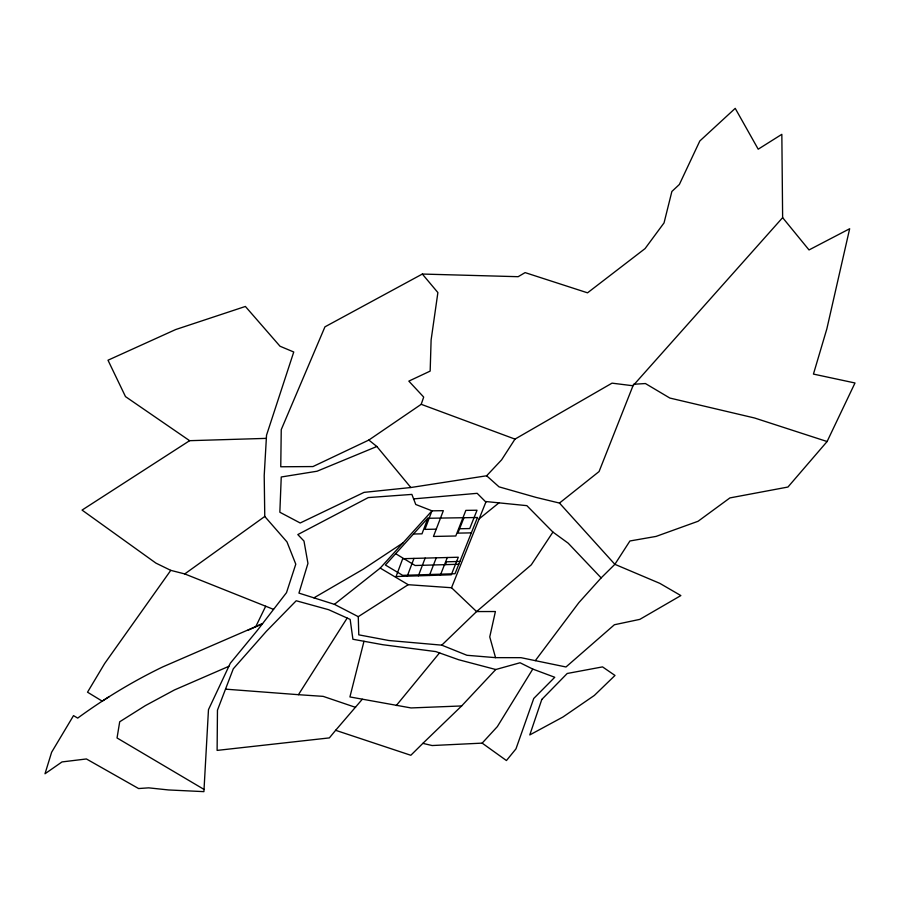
<?xml version="1.0" encoding="UTF-8"?>
<svg xmlns="http://www.w3.org/2000/svg" width="900" height="900" viewBox="0 0 900 900"><rect width="100%" height="100%" fill="white"/><g stroke="black" fill="none" stroke-linecap="round" stroke-linejoin="round"><path stroke-width="1.35" d="M266.153 438.379L189.619 440.685L125.494 396.608L108 360.214L175.646 329.558L245.385 306.461L280.012 346.23L293.749 352.001L266.535 435.184L264.206 475.526L264.769 516.465L286.988 541.924L295.785 564.176L286.504 592.65L257.265 630.495L230.333 663.21L208.474 709.65L203.906 791.64L168.502 789.952L148.691 787.849L138.6 788.546L86.411 758.959L62.01 761.929L45 773.764L51.626 752.242L73.519 715.624L77.704 718.099C104.468 698.546 132.919 681.311 162.765 666.889L262.53 623.655L247.781 630.36M363.983 641.273L349.92 696.938L411.041 707.94L461.632 705.949L495.765 669.521L520.065 662.76L532.778 669.071L554.76 677.273L533.756 698.456L515.981 748.845L506.441 760.545L482.164 743.13L432.124 745.538L422.865 743.366L410.827 755.28L335.632 730.305L329.366 737.899L217.114 750.398L217.463 710.156L233.28 668.824L266.377 631.294L296.213 600.761L328.714 609.727L350.156 619.403L352.912 639.259L382.804 644.715L435.791 651.589L458.629 659.722L495.765 669.521M421.211 404.314L423.686 397.069L408.836 381.127L430.166 371.104L431.111 339.975L437.884 292.579L422.336 274.05L324.945 326.846L281.25 429.615L280.755 466.774L312.964 466.56L368.831 440.055L421.211 404.314L514.991 439.11L612.023 383.152L632.992 385.762L782.629 217.643L781.841 134.325L758.205 149.197L735.221 108.36L699.817 140.985L679.365 184.477L671.873 191.475L664.043 222.896L645.075 248.591L587.543 292.826L525.105 272.61L518.153 276.694L422.336 274.05M427.871 518.276L421.988 533.835L413.471 534.004M407.25 576.18L413.966 558.405M418.365 575.831L425.149 558.101M429.401 575.483L436.264 557.809M440.381 575.145L447.311 557.516M445.455 564.649L446.569 561.803L459.923 561.431M463.939 517.714L457.864 533.126L471.341 532.868M451.53 587.734L486.079 501.559L526.86 505.654L552.926 532.08L568.181 543.184L601.144 577.89L578.914 602.572L535.298 660.645L520.999 657.675L495.54 657.653L466.931 655.279L441.765 645.154L388.845 640.508L358.785 634.849L358.267 616.669L408.206 584.696L451.53 587.734L476.584 611.572L495.405 611.528L489.757 636.908L495.54 657.653M601.144 577.89L614.869 564.322L629.921 540.979L656.089 536.411L698.074 521.269L729.911 497.914L787.95 487.035L827.1 441.529L855 382.984L813.442 374.085L826.841 328.882L849.656 228.746L809.021 249.941L782.629 217.643M255.69 626.805L265.691 606.229M532.778 669.071L497.351 726.615L482.164 743.13M225.72 689.164L298.44 694.688L347.152 618.097M514.991 439.11L501.626 459.832L486.641 475.774L410.839 487.519L364.072 492.368L300.195 522.99L279.844 512.235L281.25 476.989L317.048 471.229L376.853 446.501L410.839 487.519M552.926 532.08L531.293 564.829L476.584 611.572L441.765 645.154M273.532 609.367L184.748 573.93L170.775 570.364L104.636 663.559L87.525 692.19L102.218 701.145L109.316 696.566M396.259 705.566L439.65 652.736M335.632 730.305L362.295 699.244M436.241 529.178L424.946 529.38L431.966 510.829L415.766 504.484L411.874 494.404L368.257 497.588L297.81 534.577L303.975 541.046L307.946 563.389L298.946 593.111L334.406 604.339L380.216 568.091L431.978 510.829L443.34 510.683L433.451 536.456L455.782 535.995L465.863 510.379L477.022 510.233L469.721 528.559L458.629 528.761M422.865 743.366L461.632 705.949M479.137 518.873L498.96 502.853M486.641 475.774L499.016 486.844L536.062 497.407L559.474 503.066L599.074 471.555L633.589 384.266L645.424 383.546L669.836 398.048L754.571 417.994L827.1 441.529M184.748 573.93L264.769 516.465M403.031 542.858L363.161 569.239L313.931 597.859M189.619 440.685L82.058 510.086L155.925 563.119L170.775 570.364M228.87 666.315L174.398 689.974L145.361 705.623L119.7 721.778L117.045 737.966L204.041 789.424M413.606 498.892L477.169 493.324L485.876 502.054M458.786 564.266L415.114 565.504L395.662 553.68M298.44 694.688L323.145 696.364L355.579 707.366M535.298 660.645L565.988 666.979L614.396 624.746L639.832 619.369L680.861 595.575L659.779 583.335L614.869 564.322L559.474 503.066M334.406 604.339L358.267 616.669M380.216 568.091L408.206 584.696M368.831 440.055L376.853 446.501M541.811 699.435L529.785 734.929L562.95 717.008L594.36 695.43L614.992 675.45L602.539 666.889L567.214 673.481L541.811 699.435M402.716 558.697L396.067 576.529L451.294 574.796L458.291 557.235L402.716 558.697M477.484 517.511L455.006 573.727L402.671 575.347L385.402 565.031L427.702 518.276L477.484 517.511"/></g></svg>
